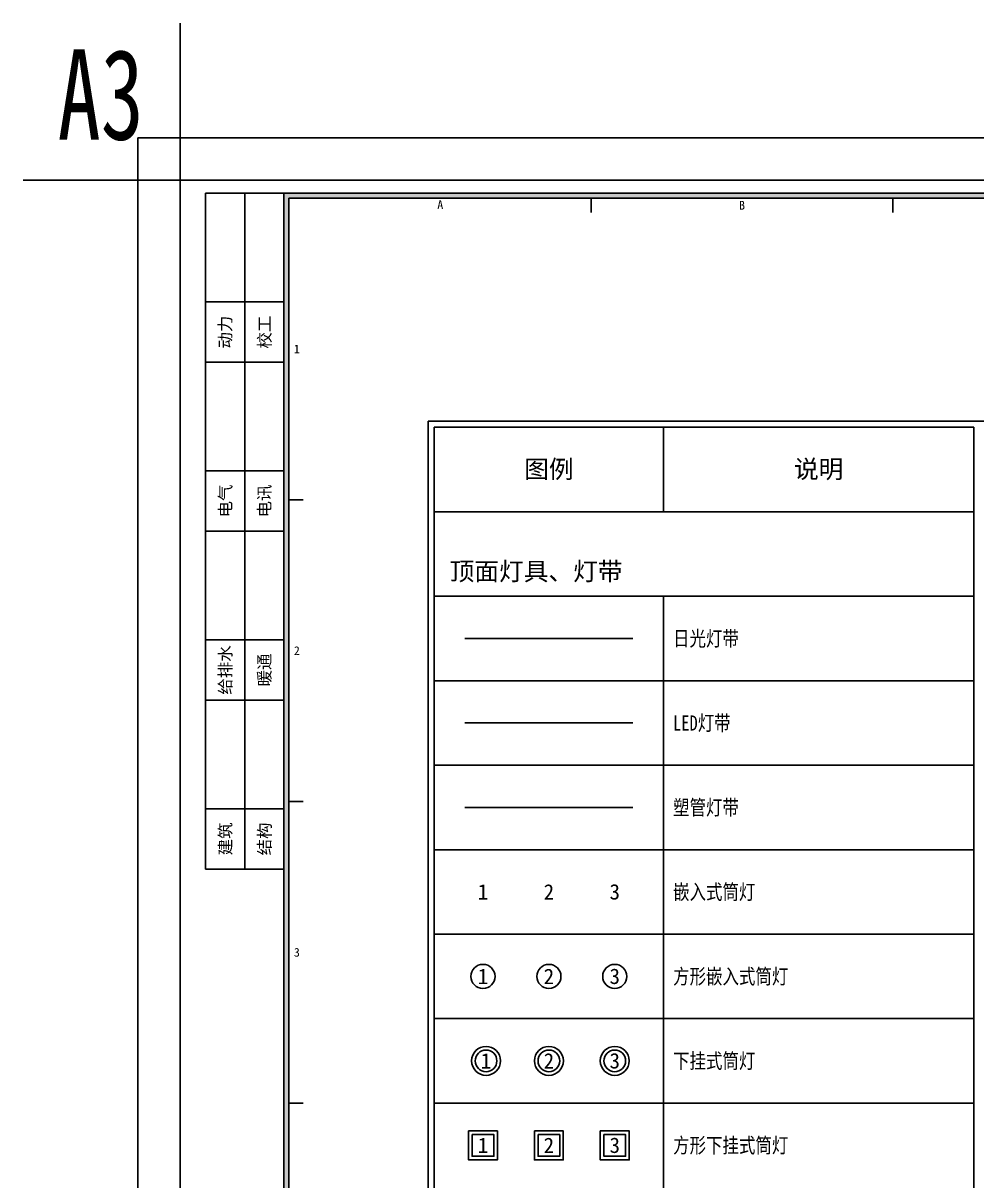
# Model space of a CAD drawing. Header units: millimetres. Extents: x -114775 to 228300, y -175499 to 108657.
# Drawn here: x -102492.8 to -102334.8, y -112263.7 to -112071.9 of the extents above; entities that cross this region are included whole.
import ezdxf
from ezdxf.enums import TextEntityAlignment as Align

# ---------------------------------------------------------------- set-up
doc = ezdxf.new("R2010")
doc.units = ezdxf.units.MM
doc.header["$LTSCALE"] = 1000
doc.layers.get('0').update_dxf_attribs({"linetype": 'CONTINUOUS'})
for name, color, linetype in [('C-顶面灯具、灯带', 22, 'CONTINUOUS'), ('W-图框', 251, 'CONTINUOUS'), ('W-文字', 35, 'CONTINUOUS')]:
    doc.layers.add(name, color=color, linetype=linetype)
doc.layers.add('DEFPOINTS(视图框)', color=251, linetype='CONTINUOUS', plot=False)
doc.styles.add('A2图框$0$WMF-黑体0', font='simhei.ttf')
doc.styles.add('A2图框$0$ZZ', font='simhei.ttf')
doc.styles.add('DZYS', font='txt.shx', dxfattribs={"bigfont": 'gbcbig.shx'})
doc.styles.add('WORD-1', font='', dxfattribs={"width": 0.7})
doc.styles.add('WORD-2', font='simhei.ttf')
doc.styles.add('WORD-3', font='')
doc.styles.add('XZC', font='SIMPLEX.SHX', dxfattribs={"width": 0.7, "bigfont": 'hztxt.shx'})
doc.styles.get('WORD-1').set_extended_font_data('FangSong_GB2312')
doc.styles.get('WORD-3').set_extended_font_data('SimSun')
doc.linetypes.add('LED_LINE', pattern='A,12.7,-5.08,["LED",XZC,S=2.54,R=0,X=-2.54,Y=-1.27],-6.35', length=24.13)
doc.linetypes.add('R_LINE', pattern='A,12.7,-5.08,["R",DZYS,S=2.54,R=0,X=-2.54,Y=-1.27],-6.35', length=24.13)
doc.linetypes.add('S_LINE', pattern='A,12.7,-5.08,["S",DZYS,S=2.54,R=0,X=-2.54,Y=-1.27],-6.35', length=24.13)

# ---------------------------------------------------------------- blocks, each defined once
blk = doc.blocks.new('方形嵌入式筒灯')
at = {"color": 251}
blk.add_circle((0, 0), 50, dxfattribs=at)
at = {"color": 251, "style": 'WORD-2'}
blk.add_attdef('1', text='', height=64, dxfattribs=at).set_placement((0, 0), align=Align.MIDDLE)
blk = doc.blocks.new('下挂式筒灯')
at = {"color": 250}
blk.add_wipeout([(42.2, -42.7), (44.8, -40), (47.2, -37.1), (49.4, -34.1), (51.5, -30.9), (53.3, -27.6), (54.9, -24.2), (56.3, -20.7), (57.5, -17.1), (58.5, -13.5), (59.2, -9.8), (59.7, -6), (60, -2.3), (60, 1.5), (59.8, 5.3), (59.4, 9), (58.7, 12.7), (57.8, 16.4), (56.6, 20), (55.2, 23.5), (53.7, 26.9), (51.9, 30.2), (49.9, 33.4), (47.7, 36.5), (45.3, 39.4), (42.7, 42.2), (40, 44.8), (37.1, 47.2), (34.1, 49.4), (30.9, 51.5), (27.6, 53.3), (24.2, 54.9), (20.7, 56.3), (17.1, 57.5), (13.5, 58.5), (9.8, 59.2), (6, 59.7), (2.3, 60), (-1.5, 60), (-5.3, 59.8), (-9, 59.4), (-12.7, 58.7), (-16.4, 57.8), (-20, 56.6), (-23.5, 55.2), (-26.9, 53.7), (-30.2, 51.9), (-33.4, 49.9), (-36.5, 47.7), (-39.4, 45.3), (-42.2, 42.7), (-44.8, 40), (-47.2, 37.1), (-49.4, 34.1), (-51.5, 30.9), (-53.3, 27.6), (-54.9, 24.2), (-56.3, 20.7), (-57.5, 17.1), (-58.5, 13.5), (-59.2, 9.8), (-59.7, 6), (-60, 2.3), (-60, -1.5), (-59.8, -5.3), (-59.4, -9), (-58.7, -12.7), (-57.8, -16.4), (-56.6, -20), (-55.2, -23.5), (-53.7, -26.9), (-51.9, -30.2), (-49.9, -33.4), (-47.7, -36.5), (-45.3, -39.4), (-42.7, -42.2), (-40, -44.8), (-37.1, -47.2), (-34.1, -49.4), (-30.9, -51.5), (-27.6, -53.3), (-24.2, -54.9), (-20.7, -56.3), (-17.1, -57.5), (-13.5, -58.5), (-9.8, -59.2), (-6, -59.7), (-2.3, -60), (1.5, -60), (5.3, -59.8), (9, -59.4), (12.7, -58.7), (16.4, -57.8), (20, -56.6), (23.5, -55.2), (26.9, -53.7), (30.2, -51.9), (33.4, -49.9), (36.5, -47.7), (39.4, -45.3)], dxfattribs=at)
blk.add_circle((0, 0), 60)
at = {"color": 251}
blk.add_circle((0, 0), 45, dxfattribs=at)
at = {"color": 251, "style": 'WORD-2'}
blk.add_attdef('1', text='', height=64, dxfattribs=at).set_placement((0, 0), align=Align.MIDDLE)
blk = doc.blocks.new('嵌入式筒灯')
at = {"color": 250}
blk.add_wipeout([(42.2, -42.7), (44.8, -40), (47.2, -37.1), (49.4, -34.1), (51.5, -30.9), (53.3, -27.6), (54.9, -24.2), (56.3, -20.7), (57.5, -17.1), (58.5, -13.5), (59.2, -9.8), (59.7, -6), (60, -2.3), (60, 1.5), (59.8, 5.3), (59.4, 9), (58.7, 12.7), (57.8, 16.4), (56.6, 20), (55.2, 23.5), (53.7, 26.9), (51.9, 30.2), (49.9, 33.4), (47.7, 36.5), (45.3, 39.4), (42.7, 42.2), (40, 44.8), (37.1, 47.2), (34.1, 49.4), (30.9, 51.5), (27.6, 53.3), (24.2, 54.9), (20.7, 56.3), (17.1, 57.5), (13.5, 58.5), (9.8, 59.2), (6, 59.7), (2.3, 60), (-1.5, 60), (-5.3, 59.8), (-9, 59.4), (-12.7, 58.7), (-16.4, 57.8), (-20, 56.6), (-23.5, 55.2), (-26.9, 53.7), (-30.2, 51.9), (-33.4, 49.9), (-36.5, 47.7), (-39.4, 45.3), (-42.2, 42.7), (-44.8, 40), (-47.2, 37.1), (-49.4, 34.1), (-51.5, 30.9), (-53.3, 27.6), (-54.9, 24.2), (-56.3, 20.7), (-57.5, 17.1), (-58.5, 13.5), (-59.2, 9.8), (-59.7, 6), (-60, 2.3), (-60, -1.5), (-59.8, -5.3), (-59.4, -9), (-58.7, -12.7), (-57.8, -16.4), (-56.6, -20), (-55.2, -23.5), (-53.7, -26.9), (-51.9, -30.2), (-49.9, -33.4), (-47.7, -36.5), (-45.3, -39.4), (-42.7, -42.2), (-40, -44.8), (-37.1, -47.2), (-34.1, -49.4), (-30.9, -51.5), (-27.6, -53.3), (-24.2, -54.9), (-20.7, -56.3), (-17.1, -57.5), (-13.5, -58.5), (-9.8, -59.2), (-6, -59.7), (-2.3, -60), (1.5, -60), (5.3, -59.8), (9, -59.4), (12.7, -58.7), (16.4, -57.8), (20, -56.6), (23.5, -55.2), (26.9, -53.7), (30.2, -51.9), (33.4, -49.9), (36.5, -47.7), (39.4, -45.3)], dxfattribs=at)
at = {"color": 251, "style": 'WORD-2'}
blk.add_attdef('1', text='', height=64, dxfattribs=at).set_placement((0, 0), align=Align.MIDDLE)
blk = doc.blocks.new('方形下挂式筒灯')
blk.add_wipeout([(-120, 120), (-120, 0), (0, 0), (0, 120)])
blk.add_lwpolyline([(-120, 120), (0, 120), (0, 0), (-120, 0), (-120, 120)])
at = {"color": 251}
blk.add_lwpolyline([(-105, 105), (-15, 105), (-15, 15), (-105, 15)], close=True, dxfattribs=at)
at = {"color": 251, "style": 'WORD-2'}
blk.add_attdef('1', text='', height=64, dxfattribs=at).set_placement((-60, 60), align=Align.MIDDLE)
blk = doc.blocks.new('A2 图框')
at = {"layer": 'W-图框', "ltscale": 0.5}
h = blk.add_hatch(color=161, dxfattribs=at)
h.paths.add_polyline_path([(-562, 403), (-3, 403), (-3, 3), (-562, 3)], flags=16)
h.paths.add_polyline_path([(-562.8, 403.8), (-2.2, 403.8), (-2.2, 2.2), (-562.8, 2.2)])
at = {"layer": 'W-图框', "color": 7}
for p, q in [((-511.9, 400.6), (-511.9, 403)), ((-461.9, 400.6), (-461.9, 403)), ((-562, 353), (-559.6, 353)), ((-562, 303), (-559.6, 303)), ((-562, 253), (-559.6, 253))]:
    blk.add_line(p, q, dxfattribs=at)
at = {"layer": 'W-图框', "color": 1, "ltscale": 0.01}
blk.add_lwpolyline([(-606, 406), (-580, 406), (-580, 432)], dxfattribs=at)
at = {"layer": 'W-图框', "color": 251, "ltscale": 0.01}
for points in [[(-587, 413), (7, 413), (7, -7), (-587, -7)], [(-580, 406), (0, 406), (0, 0), (-580, 0)]]:
    blk.add_lwpolyline(points, close=True, dxfattribs=at)
at = {"layer": 'W-图框', "color": 161, "linetype": 'ByBlock'}
for points in [[(-575.8, 403.8), (-575.8, 385.8), (-569.3, 385.8), (-569.3, 403.8)], [(-569.3, 403.8), (-569.3, 385.8), (-562.8, 385.8), (-562.8, 403.8)], [(-562, 403), (-562, 3), (-61, 3), (-61, 403)], [(-575.8, 375.8), (-575.8, 385.8), (-569.3, 385.8), (-569.3, 375.8)], [(-569.3, 375.8), (-569.3, 385.8), (-562.8, 385.8), (-562.8, 375.8)], [(-575.8, 375.8), (-575.8, 357.8), (-569.3, 357.8), (-569.3, 375.8)], [(-569.3, 375.8), (-569.3, 357.8), (-562.8, 357.8), (-562.8, 375.8)], [(-575.8, 347.8), (-575.8, 357.8), (-569.3, 357.8), (-569.3, 347.8)], [(-569.3, 347.8), (-569.3, 357.8), (-562.8, 357.8), (-562.8, 347.8)], [(-575.8, 347.8), (-575.8, 329.8), (-569.3, 329.8), (-569.3, 347.8)], [(-569.3, 347.8), (-569.3, 329.8), (-562.8, 329.8), (-562.8, 347.8)], [(-575.8, 319.8), (-575.8, 329.8), (-569.3, 329.8), (-569.3, 319.8)], [(-569.3, 319.8), (-569.3, 329.8), (-562.8, 329.8), (-562.8, 319.8)], [(-575.8, 319.8), (-575.8, 301.8), (-569.3, 301.8), (-569.3, 319.8)], [(-569.3, 319.8), (-569.3, 301.8), (-562.8, 301.8), (-562.8, 319.8)], [(-575.8, 291.8), (-575.8, 301.8), (-569.3, 301.8), (-569.3, 291.8)], [(-569.3, 291.8), (-569.3, 301.8), (-562.8, 301.8), (-562.8, 291.8)]]:
    blk.add_lwpolyline(points, close=True, dxfattribs=at)
at = {"layer": 'W-图框', "color": 161, "ltscale": 0.5}
for points in [[(-562.8, 403.8), (-2.2, 403.8), (-2.2, 2.2), (-562.8, 2.2)], [(-562, 403), (-3, 403), (-3, 3), (-562, 3)]]:
    blk.add_lwpolyline(points, close=True, dxfattribs=at)
at = {"layer": 'DEFPOINTS(视图框)', "lineweight": 0, "style": 'WORD-1', "width": 0.7}
blk.add_text('A3', height=15, dxfattribs=at).set_placement((-586.01, 420.19), align=Align.MIDDLE_RIGHT)
at = {"layer": 'W-图框', "lineweight": 0, "ltscale": 150, "style": 'A2图框$0$ZZ'}
for s, p in [('A', (-536.9, 401.91)), ('B', (-486.9, 401.82)), ('1', (-560.66, 378)), ('2', (-560.66, 328)), ('3', (-560.66, 278))]:
    blk.add_text(s, height=1.45, dxfattribs=at).set_placement(p, align=Align.MIDDLE)
at = {"layer": 'W-图框', "lineweight": 0, "style": 'A2图框$0$WMF-黑体0'}
for s, p in [('动力', (-572.55, 380.8)), ('校工', (-566.05, 380.8)), ('电气', (-572.55, 352.8)), ('电讯', (-566.05, 352.8)), ('给排水', (-572.55, 324.8)), ('暖通', (-566.05, 324.8)), ('建筑', (-572.55, 296.8)), ('结构', (-566.05, 296.8))]:
    blk.add_text(s, height=2, rotation=90, dxfattribs=at).set_placement(p, align=Align.MIDDLE)
at = {"layer": 'W-图框', "color": 35, "lineweight": 0, "style": 'WORD-3', "width": 0.65}
blk.add_attdef('建设单位', text='', height=3, dxfattribs=at).set_placement((-32, 300.49), align=Align.MIDDLE)
at = {"layer": 'W-图框', "color": 35, "ltscale": 1000, "style": 'WORD-2'}
for tag, height, width, p in [('项目名称英文翻译', 3.5, 0.8, (-21.14, 246.28)), ('项目名称', 7, 0.7, (-41.38, 246.28)), ('项目名称', 7, 0.7, (-30.73, 246.28))]:
    blk.add_attdef(tag, text='', height=height, rotation=90, dxfattribs=dict(at, width=width)).set_placement(p, align=Align.MIDDLE)
at = {"layer": 'W-图框', "color": 35, "lineweight": 0, "style": 'WORD-2'}
for tag, p in [('2013.01.01', (-41.46, 176)), ('2013.03.01', (-13.42, 176)), ('2013.05.01', (-41.46, 169)), ('2013.06.01', (-13.42, 169)), ('2013.08.01', (-41.46, 162)), ('2013.09.01', (-13.42, 162)), ('2013.09.01', (-32, 113))]:
    blk.add_attdef(tag, text='', height=1.8, dxfattribs=at).set_placement(p, align=Align.MIDDLE)
at = {"layer": 'W-图框', "color": 35, "ltscale": 1000, "style": 'WORD-2', "width": 0.78}
blk.add_attdef('FS2011000', text='', height=3.5, dxfattribs=at).set_placement((-32, 11.45), align=Align.MIDDLE)

msp = doc.modelspace()

# ---------------------------------------------------------------- linework, layer by layer
at = {"layer": 'C-顶面灯具、灯带', "linetype": 'R_LINE', "ltscale": 0.3}
msp.add_line((-102419.57, -112173.85), (-102391.74, -112173.85), dxfattribs=at)
at = {"layer": 'C-顶面灯具、灯带', "linetype": 'LED_LINE', "ltscale": 0.3}
msp.add_line((-102419.57, -112187.85), (-102391.74, -112187.85), dxfattribs=at)
at = {"layer": 'C-顶面灯具、灯带', "linetype": 'S_LINE', "ltscale": 0.3}
msp.add_line((-102419.57, -112201.85), (-102391.74, -112201.85), dxfattribs=at)
at = {"layer": 'W-图框', "color": 146, "linetype": 'ByBlock'}
for p, q in [((-102386.65, -112152.85), (-102386.65, -112138.85)), ((-102424.65, -112152.85), (-102335.25, -112152.85)), ((-102424.65, -112166.85), (-102335.25, -112166.85)), ((-102386.65, -112488.85), (-102386.65, -112166.85))]:
    msp.add_line(p, q, dxfattribs=at)
at = {"layer": 'W-图框', "color": 251, "linetype": 'ByBlock'}
for p, q in [((-102424.65, -112180.85), (-102335.25, -112180.85)), ((-102424.65, -112194.85), (-102335.25, -112194.85)), ((-102424.65, -112208.85), (-102335.25, -112208.85)), ((-102424.65, -112222.85), (-102335.25, -112222.85)), ((-102424.65, -112236.85), (-102335.25, -112236.85)), ((-102424.65, -112250.85), (-102335.25, -112250.85))]:
    msp.add_line(p, q, dxfattribs=at)
at = {"layer": 'W-图框', "color": 44, "ltscale": 20}
msp.add_lwpolyline([(-102425.65, -112137.85), (-101971.65, -112137.85), (-101971.65, -112489.85), (-102425.65, -112489.85)], close=True, dxfattribs=at)
at = {"layer": 'W-图框', "color": 146}
msp.add_lwpolyline([(-102335.25, -112138.85), (-102424.65, -112138.85), (-102424.65, -112488.85), (-102335.25, -112488.85)], close=True, dxfattribs=at)

# ---------------------------------------------------------------- texts
at = {"layer": 'W-文字', "color": 2, "ltscale": 1000, "style": 'WORD-2'}
for s, p in [('图例', (-102405.65, -112145.73)), ('说明', (-102360.95, -112145.73))]:
    msp.add_text(s, height=3, dxfattribs=at).set_placement(p, align=Align.MIDDLE)
msp.add_text('顶面灯具、灯带', height=3, dxfattribs=at).set_placement((-102422.1, -112164.22))
at = {"layer": 'W-文字', "color": 35, "linetype": 'ByBlock', "lineweight": 0, "ltscale": 0.01, "style": 'WORD-1', "width": 0.8}
for s, p in [('日光灯带 ', (-102385.08, -112173.85, -95.29)), ('LED灯带', (-102385.08, -112187.85, -95.29)), ('塑管灯带 ', (-102385.08, -112201.85, -95.29)), ('嵌入式筒灯', (-102385.08, -112215.85, -95.29)), ('方形嵌入式筒灯', (-102385.08, -112229.85, -95.29)), ('下挂式筒灯', (-102385.08, -112243.85, -95.29)), ('方形下挂式筒灯', (-102385.08, -112257.85, -95.29))]:
    msp.add_text(s, height=2.5, dxfattribs=at).set_placement(p, align=Align.MIDDLE_LEFT)

# ---------------------------------------------------------------- next in the draw order: block references
at = {"layer": 'C-顶面灯具、灯带', "xscale": 0.03995999999460764, "yscale": 0.03995999999460764, "zscale": 0.03996000000000001}
for name, p, values in [('嵌入式筒灯', (-102416.58, -112215.85, -3177.74), {'1': '1'}), ('嵌入式筒灯', (-102405.65, -112215.85), {'1': '2'}), ('嵌入式筒灯', (-102394.74, -112215.85), {'1': '3'}), ('方形嵌入式筒灯', (-102416.57, -112229.85, -1397.87), {'1': '1'}), ('方形嵌入式筒灯', (-102405.65, -112229.85), {'1': '2'}), ('方形嵌入式筒灯', (-102394.74, -112229.85), {'1': '3'}), ('下挂式筒灯', (-102416.07, -112243.85, 1397.87), {'1': '1'}), ('下挂式筒灯', (-102405.65, -112243.85), {'1': '2'}), ('下挂式筒灯', (-102394.74, -112243.85), {'1': '3'}), ('方形下挂式筒灯', (-102414.17, -112260.25, -93.07), {'1': '1'}), ('方形下挂式筒灯', (-102403.26, -112260.25), {'1': '2'}), ('方形下挂式筒灯', (-102392.34, -112260.25), {'1': '3'})]:
    msp.add_blockref(name, p, dxfattribs=at).add_auto_attribs(values)

# ---------------------------------------------------------------- next in the draw order: block references
at = {"layer": 'W-图框'}
msp.add_blockref('A2 图框', (-101886.75, -112503.87), dxfattribs=at)

doc.saveas('drawing.dxf')
